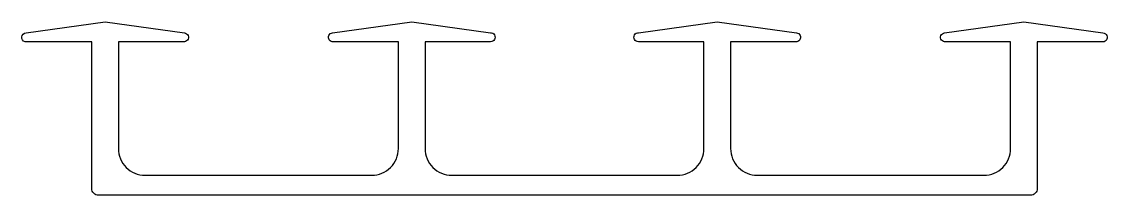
# Model space of a CAD drawing. Extents: x 112.7 to 194.1, y 213 to 226.
import ezdxf

# ---------------------------------------------------------------- set-up
doc = ezdxf.new("R2010")
doc.units = 0
doc.header["$LTSCALE"] = 15
doc.layers.get('0').update_dxf_attribs({"linetype": 'CONTINUOUS'})

msp = doc.modelspace()

# ---------------------------------------------------------------- linework, layer by layer
msp.add_lwpolyline([(142.989, 224.502), (142.989, 216.502, 0.414214), (144.989, 214.502), (161.899, 214.502, 0.414214), (163.899, 216.502), (163.899, 224.502), (158.992, 224.502, -1.040955), (159.002, 225.174), (164.899, 226.002), (170.84, 225.167, -1.019582), (170.778, 224.502), (165.899, 224.502), (165.899, 216.502, 0.414214), (167.899, 214.502), (184.899, 214.502, 0.414214), (186.899, 216.502), (186.899, 224.502), (182.028, 224.502, -1.01225), (181.945, 225.166), (187.899, 226.002), (193.826, 225.169, -1.117402), (193.719, 224.502), (188.899, 224.502), (188.899, 213.502, -0.414214), (188.399, 213.002), (118.489, 213.002, -0.414214), (117.989, 213.502), (117.989, 224.502), (112.988, 224.502, -0.852967), (113.062, 225.169), (118.989, 226.002), (124.943, 225.166, -1.01225), (124.859, 224.502), (119.989, 224.502), (119.989, 216.502, 0.414214), (121.989, 214.502), (138.989, 214.502, 0.414214), (140.989, 216.502), (140.989, 224.502), (136.11, 224.502, -1.019582), (136.047, 225.167), (141.989, 226.002), (147.885, 225.174, -1.040955), (147.895, 224.502)], format="xyb", close=True)

doc.saveas('drawing.dxf')
